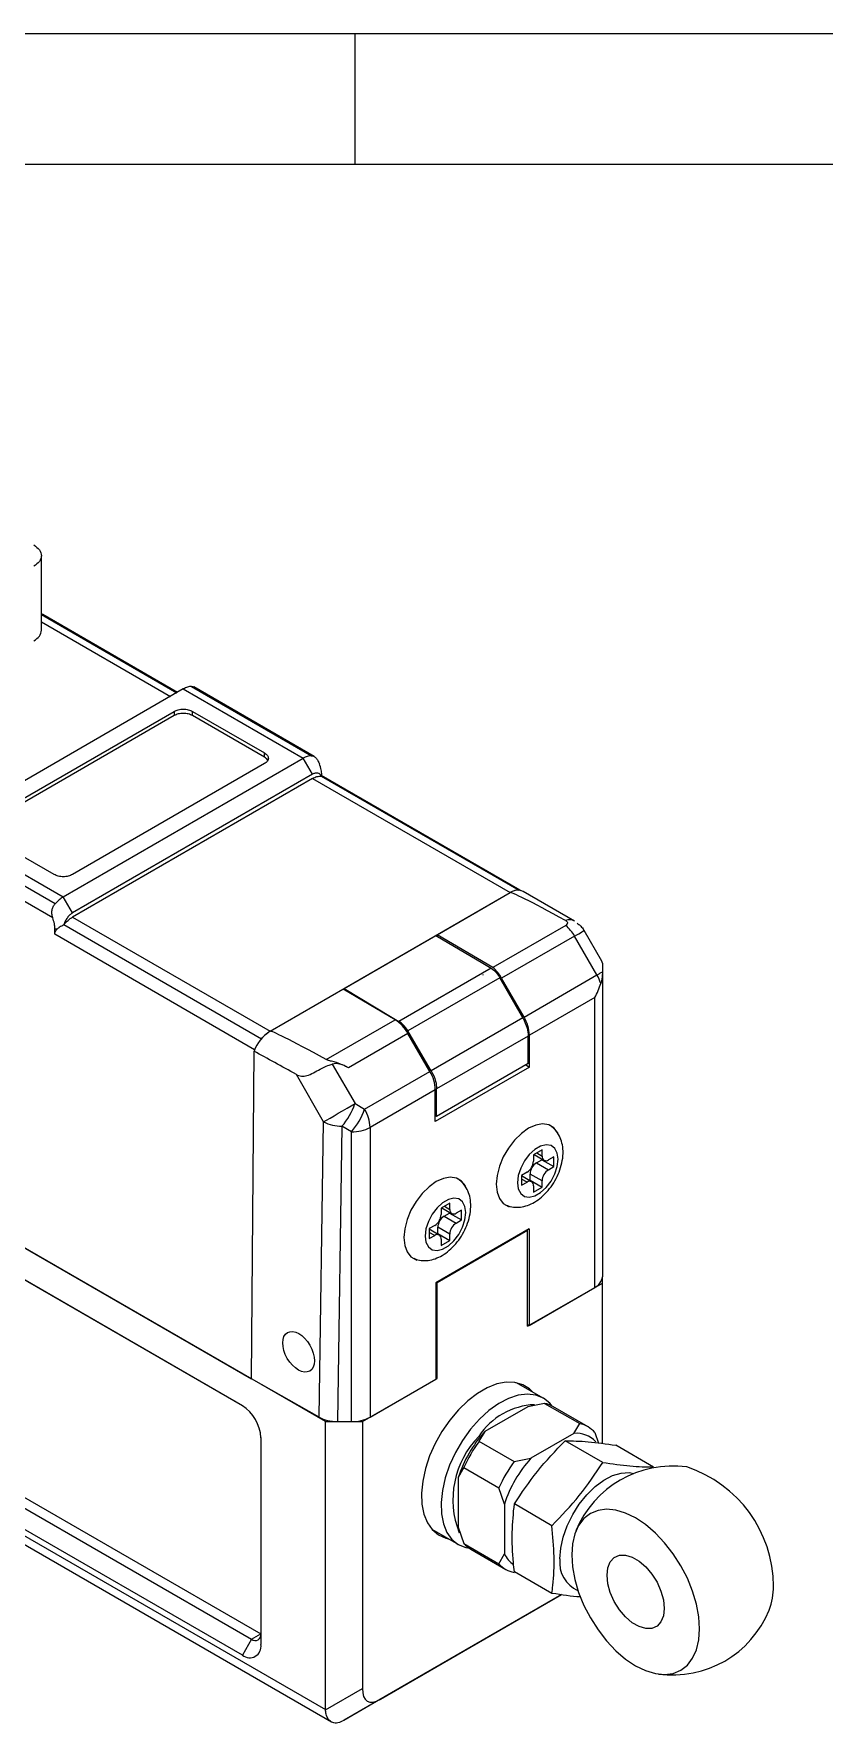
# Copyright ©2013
# Model space of a CAD drawing. Header units: millimetres. Extents: x 5 to 415, y 5 to 292.
# Drawn here: x 297.7 to 328, y 227.3 to 292 of the extents above; entities that cross this region are included whole.
import ezdxf

# ---------------------------------------------------------------- set-up
doc = ezdxf.new("R2010")
doc.units = ezdxf.units.MM

msp = doc.modelspace()

# ---------------------------------------------------------------- linework, layer by layer
at = {"color": 7, "linetype": 'Continuous', "lineweight": 18}
for p, q in [((415, 292), (5, 292)), ((310, 292), (310, 287)), ((410.25, 287), (10, 287)), ((298, 269.14), (298, 272.022)), ((303.211, 266.79), (298.052, 269.768)), ((303.435, 266.92), (294.243, 261.613)), ((303.435, 266.92), (308.031, 264.266)), ((303.748, 267.016), (308.345, 264.363)), ((308.448, 264.333), (303.832, 266.998)), ((295.728, 261.817), (303.082, 266.062)), ((303.082, 265.899), (295.728, 261.654)), ((303.082, 266.062), (303.082, 265.899)), ((303.789, 266.062), (306.546, 264.47)), ((303.789, 265.899), (303.789, 266.062)), ((306.546, 264.307), (303.789, 265.899)), ((298.839, 258.96), (308.031, 264.266)), ((306.546, 264.062), (299.192, 259.817)), ((306.546, 264.307), (306.546, 264.47)), ((308.385, 263.654), (308.031, 264.266)), ((308.385, 263.654), (299.192, 258.347)), ((308.385, 263.491), (299.192, 258.184)), ((308.385, 263.491), (315.951, 259.123)), ((308.713, 263.587), (308.731, 263.595)), ((308.714, 263.587), (316.282, 259.219)), ((316.335, 259.213), (308.734, 263.602)), ((308.738, 263.582), (308.738, 263.637)), ((298.526, 258.694), (293.929, 261.347)), ((294.243, 261.613), (298.839, 258.96)), ((298.485, 259.817), (295.728, 261.409)), ((298.432, 258.162), (293.629, 260.935)), ((299.192, 258.347), (298.839, 258.96)), ((306.758, 253.816), (315.951, 259.123)), ((313.158, 257.51), (315.951, 259.123)), ((318.421, 258.035), (316.451, 259.172)), ((299.192, 258.184), (306.758, 253.816)), ((298.508, 257.531), (298.514, 257.735)), ((298.514, 257.735), (298.61, 257.735)), ((298.862, 257.9), (306.428, 253.53)), ((309.602, 255.458), (313.107, 257.481)), ((313.107, 257.481), (314.901, 256.427)), ((313.158, 257.51), (313.158, 257.451)), ((315.289, 256.259), (313.158, 257.51)), ((318.082, 257.871), (315.289, 256.259)), ((318.421, 257.458), (315.628, 255.845)), ((318.421, 258.026), (318.416, 258.029)), ((319.279, 255.971), (318.421, 257.458)), ((319.464, 256.494), (318.786, 257.669)), ((315.223, 256.232), (311.693, 254.194)), ((314.901, 256.427), (315.223, 256.232)), ((319.486, 256.428), (319.486, 256.09)), ((308.88, 238.872), (279.393, 255.894)), ((309.602, 255.458), (311.365, 254.386)), ((309.602, 255.399), (309.602, 255.458)), ((315.561, 255.866), (312.037, 253.831)), ((314.901, 255.973), (314.936, 255.994)), ((316.437, 254.33), (315.561, 255.866)), ((316.486, 254.358), (315.628, 255.845)), ((316.486, 254.358), (319.279, 255.971)), ((319.486, 256.09), (319.486, 256.038)), ((319.486, 256.038), (319.486, 244.419)), ((306.758, 253.816), (309.552, 255.428)), ((311.545, 254.258), (309.552, 255.428)), ((319.194, 255.105), (316.693, 253.661)), ((319.194, 244.011), (319.194, 255.105)), ((308.908, 252.735), (311.545, 254.258)), ((311.365, 254.386), (311.693, 254.194)), ((316.437, 254.33), (312.929, 252.305)), ((306.363, 253.44), (306.428, 253.53)), ((312.039, 253.733), (309.762, 252.419)), ((312.929, 252.305), (312.037, 253.831)), ((312.88, 252.276), (312.039, 253.733)), ((316.643, 253.632), (313.138, 251.609)), ((316.643, 252.582), (316.643, 253.632)), ((316.693, 252.448), (316.693, 253.661)), ((306.051, 240.507), (306.146, 253.053)), ((285.333, 252.467), (306.051, 240.507)), ((309.138, 252.558), (310.011, 251.046)), ((310.38, 250.833), (312.88, 252.276)), ((316.693, 252.448), (313.087, 250.366)), ((316.643, 252.582), (313.138, 250.559)), ((316.552, 252.53), (316.693, 252.448)), ((284.697, 251.608), (305.698, 239.484)), ((308.81, 250.353), (307.766, 252.162)), ((313.087, 251.579), (310.587, 250.136)), ((313.087, 250.366), (313.087, 251.579)), ((313.138, 250.559), (313.138, 251.609)), ((305.707, 239.479), (285.05, 251.403)), ((310.011, 251.046), (310.38, 250.833)), ((308.638, 239.039), (308.81, 250.353)), ((313.138, 250.559), (313.087, 250.588)), ((309.511, 250.18), (309.339, 238.874)), ((309.88, 249.967), (309.511, 250.18)), ((309.88, 238.874), (309.88, 249.967)), ((310.587, 250.136), (310.587, 239.043)), ((317.177, 249.277), (316.847, 249.087)), ((316.847, 249.087), (316.847, 248.849)), ((316.868, 249.099), (317.249, 248.879)), ((317.177, 249.039), (317.177, 249.277)), ((317.63, 249.015), (317.424, 248.896)), ((317.63, 248.634), (317.63, 249.015)), ((316.599, 248.42), (316.393, 248.301)), ((316.717, 248.114), (316.717, 248.352)), ((317.177, 248.086), (316.717, 248.352)), ((316.964, 248.78), (317.171, 248.9)), ((316.964, 248.78), (317.424, 248.515)), ((317.171, 248.9), (317.171, 248.924)), ((317.171, 248.9), (317.63, 248.634)), ((317.424, 248.515), (317.63, 248.634)), ((316.393, 248.301), (316.393, 247.92)), ((316.774, 248.056), (316.393, 248.276)), ((316.393, 247.92), (316.599, 248.039)), ((316.696, 248.101), (316.717, 248.114)), ((316.717, 248.114), (317.177, 247.848)), ((316.847, 247.896), (316.847, 247.658)), ((316.847, 247.658), (317.177, 247.848)), ((317.177, 247.848), (317.177, 248.086)), ((313.641, 247.236), (313.311, 247.046)), ((313.332, 247.058), (313.713, 246.838)), ((313.641, 246.998), (313.641, 247.236)), ((313.311, 247.046), (313.311, 246.808)), ((313.429, 246.739), (313.635, 246.858)), ((313.429, 246.739), (313.888, 246.474)), ((313.635, 246.858), (313.635, 246.883)), ((313.635, 246.858), (314.095, 246.593)), ((314.095, 246.974), (313.888, 246.855)), ((313.888, 246.474), (314.095, 246.593)), ((314.095, 246.593), (314.095, 246.974)), ((313.064, 246.379), (312.857, 246.26)), ((312.857, 246.26), (312.857, 245.879)), ((313.239, 246.015), (312.857, 246.235)), ((312.857, 245.879), (313.064, 245.998)), ((316.676, 246.253), (313.105, 244.191)), ((313.158, 244.2), (316.623, 246.2)), ((313.16, 246.06), (313.181, 246.073)), ((313.181, 246.073), (313.181, 246.311)), ((313.641, 246.045), (313.181, 246.311)), ((313.181, 246.073), (313.641, 245.807)), ((313.311, 245.855), (313.311, 245.617)), ((313.311, 245.617), (313.641, 245.807)), ((313.641, 245.807), (313.641, 246.045)), ((316.623, 246.2), (316.603, 246.211)), ((316.623, 242.525), (316.623, 246.2)), ((316.676, 246.253), (316.676, 242.558)), ((279.393, 244.871), (308.88, 227.849)), ((279.601, 244.413), (309.105, 227.38)), ((313.105, 244.191), (313.105, 240.496)), ((313.139, 244.211), (313.158, 244.2)), ((313.158, 240.525), (313.158, 244.2)), ((316.623, 242.525), (319.486, 244.179)), ((316.676, 242.558), (319.194, 244.011)), ((319.486, 244.179), (319.486, 244.419)), ((319.486, 238.032), (319.486, 244.179)), ((285.05, 242.666), (306.051, 230.543)), ((285.404, 242.871), (306.405, 230.747)), ((316.623, 242.588), (316.676, 242.558)), ((305.698, 229.93), (284.697, 242.054)), ((308.638, 239.039), (306.051, 240.507)), ((310.294, 238.872), (313.158, 240.525)), ((310.587, 239.043), (313.105, 240.496)), ((313.158, 240.525), (313.105, 240.556)), ((317.217, 239.775), (316.197, 240.364)), ((316.629, 239.443), (314.98, 238.491)), ((317.275, 239.57), (316.629, 239.443)), ((317.275, 239.57), (318.618, 238.795)), ((318.936, 238.674), (317.593, 239.449)), ((308.88, 227.849), (308.88, 238.872)), ((308.88, 238.872), (310.294, 238.872)), ((309.339, 238.874), (309.88, 238.874)), ((310.294, 238.872), (310.294, 228.657)), ((318.398, 238.423), (318.618, 238.795)), ((306.405, 238.259), (306.405, 230.339)), ((314.98, 238.491), (314.76, 238.119)), ((314.76, 238.119), (316.103, 237.343)), ((318.398, 238.423), (316.748, 237.47)), ((319.5, 237.309), (318.059, 238.141)), ((319.199, 238.459), (319.339, 238.051)), ((316.103, 237.343), (316.748, 237.47)), ((321.444, 237.135), (320.003, 237.967)), ((314.179, 237.112), (313.967, 236.736)), ((313.967, 236.736), (313.967, 234.829)), ((314.179, 237.112), (315.522, 236.337)), ((315.734, 235.715), (315.522, 236.337)), ((315.734, 235.715), (315.734, 233.809)), ((317.555, 234.89), (316.114, 235.722)), ((313.967, 234.829), (314.179, 234.208)), ((312.957, 234.752), (313.977, 234.163)), ((314.179, 234.208), (315.522, 233.433)), ((314.442, 233.994), (315.786, 233.218)), ((315.522, 233.433), (315.734, 233.809)), ((316.153, 233.107), (316.103, 233.097)), ((317.555, 232.297), (316.114, 233.129)), ((317.92, 232.251), (309.587, 227.44)), ((310.994, 228.253), (317.92, 232.251)), ((306.051, 230.543), (305.698, 229.93)), ((306.051, 230.543), (306.405, 230.747)), ((308.88, 227.84), (310.294, 228.657)), ((310.994, 228.253), (309.58, 227.436)), ((309.58, 227.436), (309.587, 227.44))]:
    msp.add_line(p, q, dxfattribs=at)
at = {"color": 8, "linetype": 'Continuous', "lineweight": 18}
for p, q in [((298, 269.772), (303.188, 266.777)), ((298, 269.485), (302.94, 266.634)), ((306.168, 253.109), (298.508, 257.531)), ((311.365, 254.363), (311.365, 254.386)), ((316.97, 249.158), (317.177, 249.039)), ((316.599, 248.039), (316.393, 248.158)), ((313.435, 247.117), (313.641, 246.998)), ((313.064, 245.998), (312.857, 246.117))]:
    msp.add_line(p, q, dxfattribs=at)
at = {"color": 7, "linetype": 'Continuous', "lineweight": 18, "flags": 128}
for points in [[(318.421, 257.458), (318.505, 257.506), (318.58, 257.55), (318.644, 257.587), (318.698, 257.618), (318.739, 257.642), (318.768, 257.658), (318.784, 257.667), (318.786, 257.669)], [(319.279, 255.971), (319.309, 255.988), (319.337, 256.004), (319.365, 256.02), (319.392, 256.036), (319.417, 256.05), (319.441, 256.064), (319.465, 256.078), (319.486, 256.09)], [(308.81, 250.353), (308.922, 250.417), (309.056, 250.494), (309.207, 250.582), (309.37, 250.676), (309.538, 250.773), (309.705, 250.869), (309.865, 250.961), (310.011, 251.046)], [(316.658, 250.101), (316.383, 249.906), (316.121, 249.649), (315.886, 249.343), (315.691, 249.004), (315.543, 248.648), (315.452, 248.293), (315.421, 247.957), (315.452, 247.657), (315.543, 247.408), (315.691, 247.222), (315.886, 247.109), (315.918, 247.099)], [(317.774, 249.934), (317.773, 249.935), (317.625, 250.121), (317.43, 250.234), (317.195, 250.269), (316.933, 250.224), (316.658, 250.101)], [(316.234, 248.018), (316.265, 247.784), (316.357, 247.604), (316.502, 247.495), (316.688, 247.464), (316.901, 247.515), (317.122, 247.642), (317.335, 247.837), (317.521, 248.083), (317.666, 248.36), (317.758, 248.645), (317.789, 248.917), (317.758, 249.151), (317.666, 249.331), (317.521, 249.44), (317.335, 249.471), (317.122, 249.42), (316.901, 249.293), (316.688, 249.098), (316.502, 248.852), (316.357, 248.575), (316.265, 248.29), (316.234, 248.018)], [(313.122, 248.06), (312.847, 247.865), (312.586, 247.608), (312.351, 247.302), (312.155, 246.963), (312.008, 246.607), (311.916, 246.252), (311.885, 245.916), (311.916, 245.616), (312.008, 245.367), (312.155, 245.181), (312.351, 245.068), (312.383, 245.058)], [(314.238, 247.893), (314.237, 247.894), (314.09, 248.08), (313.894, 248.193), (313.659, 248.228), (313.398, 248.183), (313.122, 248.06)], [(312.698, 245.977), (312.73, 245.743), (312.822, 245.563), (312.967, 245.454), (313.153, 245.423), (313.365, 245.474), (313.587, 245.601), (313.799, 245.796), (313.985, 246.042), (314.13, 246.319), (314.222, 246.604), (314.254, 246.876), (314.222, 247.11), (314.13, 247.29), (313.985, 247.399), (313.799, 247.43), (313.587, 247.379), (313.365, 247.252), (313.153, 247.057), (312.967, 246.811), (312.822, 246.534), (312.73, 246.249), (312.698, 245.977)], [(316.823, 240.002), (316.698, 240.125), (316.438, 240.287), (316.137, 240.375), (315.805, 240.384), (315.449, 240.316), (315.078, 240.171), (314.702, 239.955), (314.332, 239.671), (313.976, 239.328), (313.643, 238.935), (313.343, 238.501), (313.083, 238.038), (312.869, 237.558), (312.708, 237.073), (312.604, 236.596), (312.559, 236.14), (312.574, 235.715), (312.649, 235.334), (312.782, 235.005), (312.97, 234.738), (313.207, 234.539), (313.488, 234.414), (313.584, 234.39)], [(317.559, 239.468), (317.469, 239.575), (317.226, 239.77), (316.939, 239.888), (316.615, 239.927), (316.263, 239.885), (315.893, 239.763), (315.515, 239.566), (315.14, 239.297), (314.776, 238.965), (314.436, 238.578)], [(314.436, 238.578), (314.126, 238.148), (313.857, 237.686), (313.636, 237.203), (313.468, 236.715), (313.358, 236.233), (313.309, 235.772), (313.322, 235.343), (313.398, 234.959), (313.534, 234.629), (313.725, 234.363), (313.968, 234.168), (314.256, 234.05), (314.395, 234.023)], [(317.86, 233.622), (317.892, 234.026), (317.987, 234.453), (318.141, 234.887), (318.348, 235.312), (318.602, 235.713), (318.893, 236.075), (319.211, 236.385), (319.544, 236.633), (319.879, 236.808), (320.206, 236.905), (320.512, 236.92), (320.69, 236.887)], [(318.31, 233.77), (318.34, 233.31), (318.43, 232.827), (318.577, 232.332), (318.778, 231.838), (319.027, 231.356), (319.319, 230.899), (319.647, 230.478), (320.002, 230.103), (320.376, 229.784), (320.759, 229.528), (321.142, 229.341), (321.516, 229.229), (321.871, 229.194), (322.199, 229.237), (322.491, 229.356), (322.741, 229.55), (322.942, 229.812), (323.089, 230.137), (323.179, 230.517), (323.209, 230.942), (323.179, 231.402), (323.089, 231.885), (322.942, 232.38), (322.741, 232.875), (322.491, 233.356), (322.199, 233.813), (321.871, 234.235), (321.516, 234.609), (321.142, 234.929), (320.759, 235.185), (320.376, 235.371), (320.002, 235.483), (319.647, 235.519), (319.319, 235.476), (319.027, 235.356), (318.778, 235.163), (318.577, 234.9), (318.43, 234.575), (318.34, 234.195), (318.31, 233.77)], [(319.663, 232.989), (319.695, 233.273), (319.789, 233.505), (319.939, 233.669), (320.137, 233.757), (320.371, 233.764), (320.627, 233.689), (320.891, 233.536), (321.148, 233.315), (321.382, 233.038), (321.58, 232.722), (321.73, 232.384), (321.823, 232.045), (321.855, 231.724), (321.823, 231.439), (321.73, 231.208), (321.58, 231.043), (321.382, 230.955), (321.148, 230.949), (320.891, 231.024), (320.627, 231.176), (320.371, 231.397), (320.137, 231.674), (319.939, 231.991), (319.789, 232.328), (319.695, 232.668), (319.663, 232.989)]]:
    msp.add_lwpolyline(points, dxfattribs=at)
at = {"color": 7, "linetype": 'Continuous', "lineweight": 18}
for centre, radius, start, end in [((297.966, 269.619), 0.172, 60.1516, 78.60725), ((308.372, 263.716), 0.648, 92.43101, 121.75315), ((316.286, 258.586), 0.633, 90.40697, 121.99736), ((316.244, 258.711), 0.505, 65.83874, 125.47172), ((316.278, 259.041), 0.178, 60.30174, 88.90535), ((317.047, 256.677), 1.58, 29.61034, 49.08832), ((314.254, 255.065), 1.58, 29.61034, 49.08832), ((317.837, 255.135), 1.667, 17.95922, 30.10204), ((310.771, 253.034), 1.448, 28.89519, 57.68618), ((315.251, 253.612), 1.443, 1.9565, 31.14373), ((307.586, 252.524), 1.535, 122.63982, 159.80295), ((311.645, 251.53), 1.443, 1.9565, 31.14373), ((307.382, 251.986), 2.792, 319.68312, 340.31688), ((309.499, 251.638), 1.458, 241.83173, 270.48739), ((307.751, 251.773), 2.792, 319.68312, 340.31688), ((309.145, 250.087), 1.443, 1.9565, 31.14373), ((309.909, 251.41), 1.443, 268.8559, 298.04024), ((317.327, 249.015), 0.153, 170.78596, 309.20329), ((316.309, 248.873), 0.538, 302.60548, 357.39452), ((317.254, 248.327), 0.538, 122.60548, 177.39452), ((317.714, 248.062), 0.538, 122.60548, 177.39452), ((316.696, 247.92), 0.153, 350.78596, 129.20329), ((312.774, 246.832), 0.538, 302.60548, 357.39452), ((313.719, 246.286), 0.538, 122.60548, 177.39452), ((313.792, 246.974), 0.153, 170.78596, 309.20329), ((314.178, 246.021), 0.538, 122.60548, 177.39452), ((313.16, 245.879), 0.153, 350.78596, 129.20329), ((318.986, 244.469), 0.503, 294.37466, 354.3052), ((304.87, 238.189), 1.537, 2.60548, 57.39452), ((316.997, 236.851), 2.673, 92.36265, 146.99739), ((317.054, 238.511), 1.082, 60.1234, 78.17826), ((309.909, 240.316), 1.443, 268.8559, 298.04024), ((318.4, 237.746), 1.071, 41.74096, 78.24829), ((317.201, 235.886), 3.441, 135.29641, 201.66731), ((318.546, 235.262), 4.811, 137.844, 162.156), ((319.136, 234.921), 5.419, 143.84551, 156.15449), ((318.487, 237.41), 1.017, 42.83271, 95.02208), ((320.314, 234.241), 4.811, 137.84358, 162.15642), ((320.479, 234.146), 5.419, 143.84551, 156.15449), ((322.173, 233.173), 4, 82.23487, 157.75976), ((321.23, 232.563), 4.808, 0.13921, 72.01705), ((314.983, 234.926), 1.078, 221.77377, 239.91946), ((316.704, 234.274), 1.075, 205.63275, 234.39454), ((319.027, 233.477), 1.176, 172.93913, 246.22267), ((316.321, 234.146), 1.071, 221.74096, 258.24829), ((323.679, 232.518), 2.359, 338.64291, 1.39191), ((322.173, 233.173), 4, 262.23487, 337.75976), ((305.974, 230.269), 0.437, 230.79671, 9.21404), ((306.189, 230.712), 0.218, 230.79671, 9.21404)]:
    msp.add_arc(centre, radius, start, end, dxfattribs=at)
at = {"color": 8, "linetype": 'Continuous', "lineweight": 18}
msp.add_arc((318.226, 257.658), 0.424, 62.67513, 110.70038, dxfattribs=at)
at = {"color": 7, "linetype": 'Continuous', "lineweight": 18}
for centre, major_axis, ratio, start_param, end_param in [((396.977, 211.531), (81.029, -47.59), 0.007557, 2.91635, 3.137304), ((318.486, 256.189), (0.996, 0.267), 0.317765, 6.198245, 6.409817), ((318.486, 255.513), (0.707, 1.225), 0.577335, 4.71243, 5.139508), ((387.785, 206.224), (81.029, -47.59), 0.007557, 2.915028, 3.137304), ((377.317, 212.267), (81.733, -46.378), 0.007622, 2.59292, 2.631892), ((309.728, 251.285), (-0.707, 1.225), 0.577335, 5.463585, 6.128989), ((309.339, 239.451), (1, 0), 0.577243, 3.935679, 4.712389), ((311.694, 230.273), (1.212, 2.1), 0.333351, 2.617959, 3.665156), ((310.294, 227.849), (1.414, 0), 0.577382, 3.141593, 3.151593)]:
    msp.add_ellipse(centre, major_axis=major_axis, ratio=ratio, start_param=start_param, end_param=end_param, dxfattribs=at)
msp.add_ellipse((307.85, 241.545), major_axis=(-0.425, 0.736), ratio=0.587458, dxfattribs=at)
for points in [[(297.708, 272.431), (297.79, 272.371), (297.954, 272.252), (298.024, 272.022), (297.954, 271.793), (297.79, 271.674), (297.708, 271.614)], [(297.708, 268.756), (297.791, 268.816), (297.959, 268.935), (297.987, 269.087), (298, 269.164)], [(303.748, 267.016), (303.698, 267.011), (303.598, 267.003), (303.489, 266.947), (303.435, 266.92)], [(303.082, 266.062), (303.133, 266.086), (303.236, 266.133), (303.435, 266.154), (303.634, 266.133), (303.737, 266.086), (303.789, 266.062)], [(303.789, 265.899), (303.737, 265.923), (303.634, 265.97), (303.435, 265.99), (303.236, 265.97), (303.133, 265.923), (303.082, 265.899)], [(306.546, 264.47), (306.587, 264.44), (306.669, 264.381), (306.704, 264.266), (306.669, 264.152), (306.587, 264.092), (306.546, 264.062)], [(308.385, 263.491), (308.442, 263.52), (308.557, 263.578), (308.662, 263.584), (308.714, 263.587)], [(299.192, 259.817), (299.141, 259.793), (299.038, 259.746), (298.839, 259.725), (298.64, 259.746), (298.537, 259.793), (298.485, 259.817)], [(298.862, 257.9), (298.915, 257.957), (299.02, 258.072), (299.135, 258.147), (299.192, 258.184)], [(306.428, 253.53), (306.48, 253.588), (306.586, 253.704), (306.701, 253.779), (306.758, 253.816)]]:
    msp.add_open_spline(points, degree=3, dxfattribs=at)
for points, knots in [([(303.748, 267.016), (303.782, 267.015), (303.817, 267.015), (303.83, 266.998), (303.831, 266.997)], [0, 0, 0, 0, 0.944707, 1, 1, 1, 1]), ([(306.665, 264.185), (306.662, 264.194), (306.649, 264.241), (306.592, 264.278), (306.546, 264.307)], [0, 0, 0, 0, 0.206838, 1, 1, 1, 1]), ([(308.345, 264.363), (308.377, 264.358), (308.443, 264.348), (308.534, 264.267), (308.601, 264.165), (308.632, 264.088), (308.645, 264.058)], [0, 0, 0, 0, 0.270501, 0.54064, 0.820446, 1, 1, 1, 1]), ([(308.738, 263.637), (308.734, 263.698), (308.724, 263.832), (308.673, 263.978), (308.645, 264.058)], [0, 0, 0, 0, 0.4520547, 1, 1, 1, 1]), ([(308.713, 263.586), (308.698, 263.614), (308.666, 263.668), (308.586, 263.704), (308.49, 263.704), (308.42, 263.671), (308.385, 263.654)], [0, 0, 0, 0, 0.250117, 0.500156, 0.750117, 1, 1, 1, 1]), ([(298.432, 258.162), (298.419, 258.211), (298.394, 258.305), (298.405, 258.452), (298.447, 258.587), (298.499, 258.659), (298.526, 258.694)], [0, 0, 0, 0, 0.268398, 0.522178, 0.764747, 1, 1, 1, 1]), ([(298.839, 258.96), (298.784, 258.925), (298.676, 258.855), (298.576, 258.748), (298.526, 258.694)], [0, 0, 0, 0, 0.500008, 1, 1, 1, 1]), ([(298.514, 257.735), (298.511, 257.8), (298.505, 257.937), (298.457, 258.085), (298.432, 258.162)], [0, 0, 0, 0, 0.479315, 1, 1, 1, 1]), ([(299.192, 258.347), (299.157, 258.323), (299.087, 258.276), (298.991, 258.165), (298.911, 258.037), (298.879, 257.946), (298.863, 257.9)], [0, 0, 0, 0, 0.249883, 0.499844, 0.749883, 1, 1, 1, 1]), ([(318.076, 258.055), (318.092, 258.044), (318.125, 258.023), (318.148, 257.98), (318.146, 257.937), (318.123, 257.899), (318.094, 257.879), (318.082, 257.871)], [0, 0, 0, 0, 0.209529, 0.419059, 0.628588, 0.838117, 1, 1, 1, 1]), ([(298.508, 257.531), (298.514, 257.568), (298.526, 257.643), (298.581, 257.703), (298.61, 257.735)], [0, 0, 0, 0, 0.48427, 1, 1, 1, 1]), ([(298.61, 257.735), (298.638, 257.76), (298.711, 257.824), (298.806, 257.872), (298.862, 257.9)], [0, 0, 0, 0, 0.395708, 1, 1, 1, 1]), ([(318.516, 257.953), (318.54, 257.938), (318.59, 257.907), (318.678, 257.824), (318.745, 257.738), (318.78, 257.678), (318.786, 257.669)], [0, 0, 0, 0, 0.238751, 0.502449, 0.923769, 1, 1, 1, 1]), ([(315.223, 256.232), (315.294, 256.18), (315.421, 256.087), (315.518, 255.934), (315.561, 255.866)], [0, 0, 0, 0, 0.557682, 1, 1, 1, 1]), ([(319.486, 256.038), (319.478, 255.941), (319.468, 255.815), (319.431, 255.68), (319.423, 255.649)], [0, 0, 0, 0, 0.765617, 1, 1, 1, 1]), ([(312.037, 253.831), (311.981, 253.916), (311.879, 254.068), (311.75, 254.155), (311.693, 254.194)], [0, 0, 0, 0, 0.557681, 1, 1, 1, 1]), ([(316.437, 254.33), (316.503, 254.197), (316.621, 253.957), (316.636, 253.732), (316.643, 253.632)], [0, 0, 0, 0, 0.557568, 1, 1, 1, 1]), ([(307.766, 252.162), (307.828, 252.135), (307.952, 252.079), (308.176, 252.111), (308.417, 252.225), (308.69, 252.375), (308.939, 252.496), (309.084, 252.541), (309.138, 252.558)], [0, 0, 0, 0, 0.154072, 0.309207, 0.488335, 0.671502, 0.878231, 1, 1, 1, 1]), ([(309.762, 252.419), (309.614, 252.492), (309.406, 252.594), (309.133, 252.662), (308.993, 252.697), (308.933, 252.724), (308.908, 252.735)], [0, 0, 0, 0, 0.5436634, 0.7640714, 0.9027298, 1, 1, 1, 1]), ([(312.929, 252.305), (312.996, 252.172), (313.116, 251.933), (313.131, 251.708), (313.138, 251.609)], [0, 0, 0, 0, 0.557568, 1, 1, 1, 1]), ([(315.794, 247.165), (315.866, 247.138), (316.022, 247.079), (316.283, 247.072), (316.557, 247.121), (316.83, 247.235), (317.099, 247.411), (317.353, 247.648), (317.578, 247.935), (317.763, 248.256), (317.898, 248.601), (317.977, 248.959), (317.987, 249.3), (317.931, 249.609), (317.817, 249.869), (317.667, 250.076), (317.537, 250.168), (317.481, 250.208)], [0, 0, 0, 0, 0.051826, 0.112777, 0.174786, 0.240243, 0.310248, 0.383561, 0.457471, 0.531415, 0.606065, 0.682185, 0.760873, 0.828774, 0.892507, 0.953593, 1, 1, 1, 1]), ([(312.259, 245.124), (312.331, 245.097), (312.487, 245.038), (312.748, 245.031), (313.021, 245.08), (313.294, 245.194), (313.563, 245.37), (313.817, 245.607), (314.043, 245.894), (314.227, 246.215), (314.363, 246.56), (314.441, 246.918), (314.452, 247.259), (314.395, 247.568), (314.282, 247.828), (314.132, 248.035), (314.001, 248.127), (313.945, 248.167)], [0, 0, 0, 0, 0.051826, 0.112777, 0.174786, 0.240243, 0.310248, 0.383561, 0.457471, 0.531415, 0.606065, 0.682185, 0.760873, 0.828774, 0.892507, 0.953593, 1, 1, 1, 1]), ([(316.114, 235.722), (316.395, 236.144), (316.962, 236.997), (317.691, 237.757), (318.059, 238.141)], [0, 0, 0, 0, 0.495216, 1, 1, 1, 1]), ([(318.059, 238.141), (318.34, 238.135), (318.907, 238.124), (319.636, 238.02), (320.003, 237.967)], [0, 0, 0, 0, 0.4952157, 1, 1, 1, 1]), ([(317.555, 234.89), (317.916, 235.266), (318.645, 236.026), (319.213, 236.878), (319.5, 237.309)], [0, 0, 0, 0, 0.495216, 1, 1, 1, 1]), ([(319.5, 237.309), (319.861, 237.257), (320.59, 237.152), (321.158, 237.141), (321.444, 237.135)], [0, 0, 0, 0, 0.4952157, 1, 1, 1, 1]), ([(316.114, 233.129), (316.102, 233.245), (316.05, 233.757), (316.008, 234.65), (316.079, 235.363), (316.114, 235.722)], [0, 0, 0, 0, 0.1269715, 0.560077, 1, 1, 1, 1]), ([(317.555, 232.297), (317.567, 232.399), (317.62, 232.851), (317.661, 233.696), (317.591, 234.49), (317.555, 234.89)], [0, 0, 0, 0, 0.1269715, 0.560077, 1, 1, 1, 1]), ([(318.664, 232.161), (318.649, 232.161), (318.335, 232.175), (317.935, 232.237), (317.555, 232.297)], [0, 0, 0, 0, 0.049043, 1, 1, 1, 1]), ([(309.58, 227.436), (309.504, 227.399), (309.352, 227.323), (309.154, 227.337), (308.993, 227.455), (308.898, 227.641), (308.885, 227.785), (308.88, 227.84)], [0, 0, 0, 0, 0.2167717, 0.4334534, 0.649886, 0.8645239, 1, 1, 1, 1])]:
    msp.add_open_spline(points, degree=3, knots=knots, dxfattribs=at)

doc.saveas('drawing.dxf')
